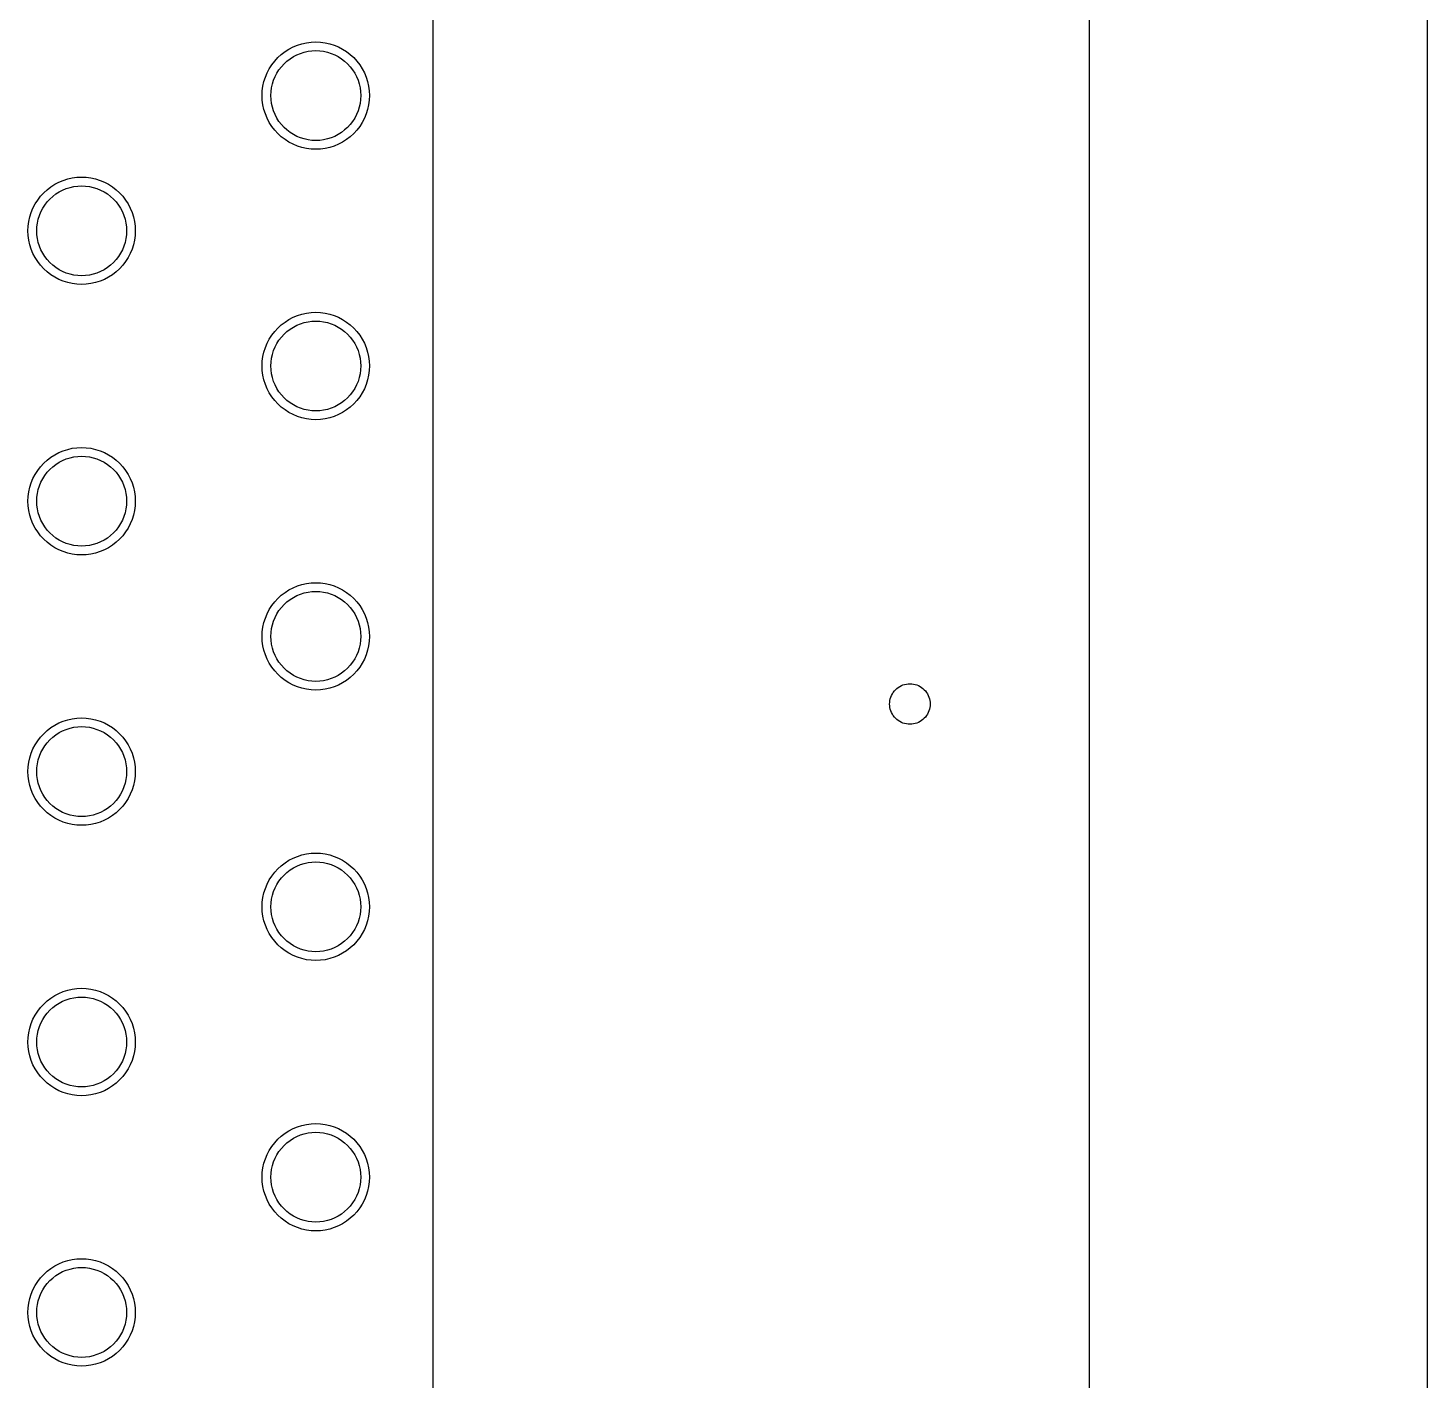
# Model space of a CAD drawing. Header units: millimetres. Extents: x 0 to 2033, y -1000001 to 3212.
# Drawn here: x 365 to 572, y 1025 to 1225 of the extents above; entities that cross this region are included whole.
import ezdxf

# ---------------------------------------------------------------- set-up
doc = ezdxf.new("R2010")
doc.units = ezdxf.units.MM
doc.layers.add('DRAWING', color=7, linetype='Continuous')

msp = doc.modelspace()

# ---------------------------------------------------------------- linework, layer by layer
at = {"layer": 'DRAWING', "linetype": 'CONTINUOUS', "true_color": 0x111111}
msp.add_line((522, 3150), (522, 320), dxfattribs=at)
at = {"layer": 'DRAWING', "linetype": 'CONTINUOUS', "true_color": 0xff6a00}
msp.add_line((572, 3150), (572, 320), dxfattribs=at)
at = {"layer": 'DRAWING', "linetype": 'CONTINUOUS', "true_color": 0x222222}
msp.add_line((424.92, 3135), (424.92, 335), dxfattribs=at)
at = {"layer": 'DRAWING', "linetype": 'CONTINUOUS', "true_color": 0xff1a1a}
for points in [[(415.54, 1215), (415.51, 1214.31), (415.42, 1213.62), (415.27, 1212.94), (415.06, 1212.28), (414.8, 1211.64), (414.48, 1211.03), (414.1, 1210.45), (413.68, 1209.9), (413.21, 1209.39), (412.7, 1208.92), (412.15, 1208.5), (411.57, 1208.12), (410.96, 1207.8), (410.32, 1207.54), (409.66, 1207.33), (408.98, 1207.18), (408.29, 1207.09), (407.6, 1207.06), (406.91, 1207.09), (406.22, 1207.18), (405.54, 1207.33), (404.88, 1207.54), (404.24, 1207.8), (403.63, 1208.12), (403.05, 1208.5), (402.5, 1208.92), (401.99, 1209.39), (401.52, 1209.9), (401.1, 1210.45), (400.72, 1211.03), (400.4, 1211.64), (400.14, 1212.28), (399.93, 1212.94), (399.78, 1213.62), (399.69, 1214.31), (399.66, 1215), (399.69, 1215.69), (399.78, 1216.38), (399.93, 1217.06), (400.14, 1217.72), (400.4, 1218.36), (400.72, 1218.97), (401.1, 1219.55), (401.52, 1220.1), (401.99, 1220.61), (402.5, 1221.08), (403.05, 1221.5), (403.63, 1221.88), (404.24, 1222.2), (404.88, 1222.46), (405.54, 1222.67), (406.22, 1222.82), (406.91, 1222.91), (407.6, 1222.94), (408.29, 1222.91), (408.98, 1222.82), (409.66, 1222.67), (410.32, 1222.46), (410.96, 1222.2), (411.57, 1221.88), (412.15, 1221.5), (412.7, 1221.08), (413.21, 1220.61), (413.68, 1220.1), (414.1, 1219.55), (414.48, 1218.97), (414.8, 1218.36), (415.06, 1217.72), (415.27, 1217.06), (415.42, 1216.38), (415.51, 1215.69), (415.54, 1215)], [(380.9, 1195), (380.87, 1194.31), (380.78, 1193.62), (380.63, 1192.94), (380.42, 1192.28), (380.16, 1191.64), (379.84, 1191.03), (379.46, 1190.45), (379.04, 1189.9), (378.57, 1189.39), (378.06, 1188.92), (377.51, 1188.5), (376.93, 1188.12), (376.32, 1187.8), (375.68, 1187.54), (375.02, 1187.33), (374.34, 1187.18), (373.65, 1187.09), (372.96, 1187.06), (372.27, 1187.09), (371.58, 1187.18), (370.9, 1187.33), (370.24, 1187.54), (369.6, 1187.8), (368.99, 1188.12), (368.41, 1188.5), (367.86, 1188.92), (367.35, 1189.39), (366.88, 1189.9), (366.46, 1190.45), (366.08, 1191.03), (365.76, 1191.64), (365.5, 1192.28), (365.29, 1192.94), (365.14, 1193.62), (365.05, 1194.31), (365.02, 1195), (365.05, 1195.69), (365.14, 1196.38), (365.29, 1197.06), (365.5, 1197.72), (365.76, 1198.36), (366.08, 1198.97), (366.46, 1199.55), (366.88, 1200.1), (367.35, 1200.61), (367.86, 1201.08), (368.41, 1201.5), (368.99, 1201.88), (369.6, 1202.2), (370.24, 1202.46), (370.9, 1202.67), (371.58, 1202.82), (372.27, 1202.91), (372.96, 1202.94), (373.65, 1202.91), (374.34, 1202.82), (375.02, 1202.67), (375.68, 1202.46), (376.32, 1202.2), (376.93, 1201.88), (377.51, 1201.5), (378.06, 1201.08), (378.57, 1200.61), (379.04, 1200.1), (379.46, 1199.55), (379.84, 1198.97), (380.16, 1198.36), (380.42, 1197.72), (380.63, 1197.06), (380.78, 1196.38), (380.87, 1195.69), (380.9, 1195)], [(415.54, 1175), (415.51, 1174.31), (415.42, 1173.62), (415.27, 1172.94), (415.06, 1172.28), (414.8, 1171.64), (414.48, 1171.03), (414.1, 1170.45), (413.68, 1169.9), (413.21, 1169.39), (412.7, 1168.92), (412.15, 1168.5), (411.57, 1168.12), (410.96, 1167.8), (410.32, 1167.54), (409.66, 1167.33), (408.98, 1167.18), (408.29, 1167.09), (407.6, 1167.06), (406.91, 1167.09), (406.22, 1167.18), (405.54, 1167.33), (404.88, 1167.54), (404.24, 1167.8), (403.63, 1168.12), (403.05, 1168.5), (402.5, 1168.92), (401.99, 1169.39), (401.52, 1169.9), (401.1, 1170.45), (400.72, 1171.03), (400.4, 1171.64), (400.14, 1172.28), (399.93, 1172.94), (399.78, 1173.62), (399.69, 1174.31), (399.66, 1175), (399.69, 1175.69), (399.78, 1176.38), (399.93, 1177.06), (400.14, 1177.72), (400.4, 1178.36), (400.72, 1178.97), (401.1, 1179.55), (401.52, 1180.1), (401.99, 1180.61), (402.5, 1181.08), (403.05, 1181.5), (403.63, 1181.88), (404.24, 1182.2), (404.88, 1182.46), (405.54, 1182.67), (406.22, 1182.82), (406.91, 1182.91), (407.6, 1182.94), (408.29, 1182.91), (408.98, 1182.82), (409.66, 1182.67), (410.32, 1182.46), (410.96, 1182.2), (411.57, 1181.88), (412.15, 1181.5), (412.7, 1181.08), (413.21, 1180.61), (413.68, 1180.1), (414.1, 1179.55), (414.48, 1178.97), (414.8, 1178.36), (415.06, 1177.72), (415.27, 1177.06), (415.42, 1176.38), (415.51, 1175.69), (415.54, 1175)], [(380.9, 1155), (380.87, 1154.31), (380.78, 1153.62), (380.63, 1152.94), (380.42, 1152.28), (380.16, 1151.64), (379.84, 1151.03), (379.46, 1150.45), (379.04, 1149.9), (378.57, 1149.39), (378.06, 1148.92), (377.51, 1148.5), (376.93, 1148.12), (376.32, 1147.8), (375.68, 1147.54), (375.02, 1147.33), (374.34, 1147.18), (373.65, 1147.09), (372.96, 1147.06), (372.27, 1147.09), (371.58, 1147.18), (370.9, 1147.33), (370.24, 1147.54), (369.6, 1147.8), (368.99, 1148.12), (368.41, 1148.5), (367.86, 1148.92), (367.35, 1149.39), (366.88, 1149.9), (366.46, 1150.45), (366.08, 1151.03), (365.76, 1151.64), (365.5, 1152.28), (365.29, 1152.94), (365.14, 1153.62), (365.05, 1154.31), (365.02, 1155), (365.05, 1155.69), (365.14, 1156.38), (365.29, 1157.06), (365.5, 1157.72), (365.76, 1158.36), (366.08, 1158.97), (366.46, 1159.55), (366.88, 1160.1), (367.35, 1160.61), (367.86, 1161.08), (368.41, 1161.5), (368.99, 1161.88), (369.6, 1162.2), (370.24, 1162.46), (370.9, 1162.67), (371.58, 1162.82), (372.27, 1162.91), (372.96, 1162.94), (373.65, 1162.91), (374.34, 1162.82), (375.02, 1162.67), (375.68, 1162.46), (376.32, 1162.2), (376.93, 1161.88), (377.51, 1161.5), (378.06, 1161.08), (378.57, 1160.61), (379.04, 1160.1), (379.46, 1159.55), (379.84, 1158.97), (380.16, 1158.36), (380.42, 1157.72), (380.63, 1157.06), (380.78, 1156.38), (380.87, 1155.69), (380.9, 1155)], [(415.54, 1135), (415.51, 1134.31), (415.42, 1133.62), (415.27, 1132.94), (415.06, 1132.28), (414.8, 1131.64), (414.48, 1131.03), (414.1, 1130.45), (413.68, 1129.9), (413.21, 1129.39), (412.7, 1128.92), (412.15, 1128.5), (411.57, 1128.12), (410.96, 1127.8), (410.32, 1127.54), (409.66, 1127.33), (408.98, 1127.18), (408.29, 1127.09), (407.6, 1127.06), (406.91, 1127.09), (406.22, 1127.18), (405.54, 1127.33), (404.88, 1127.54), (404.24, 1127.8), (403.63, 1128.12), (403.05, 1128.5), (402.5, 1128.92), (401.99, 1129.39), (401.52, 1129.9), (401.1, 1130.45), (400.72, 1131.03), (400.4, 1131.64), (400.14, 1132.28), (399.93, 1132.94), (399.78, 1133.62), (399.69, 1134.31), (399.66, 1135), (399.69, 1135.69), (399.78, 1136.38), (399.93, 1137.06), (400.14, 1137.72), (400.4, 1138.36), (400.72, 1138.97), (401.1, 1139.55), (401.52, 1140.1), (401.99, 1140.61), (402.5, 1141.08), (403.05, 1141.5), (403.63, 1141.88), (404.24, 1142.2), (404.88, 1142.46), (405.54, 1142.67), (406.22, 1142.82), (406.91, 1142.91), (407.6, 1142.94), (408.29, 1142.91), (408.98, 1142.82), (409.66, 1142.67), (410.32, 1142.46), (410.96, 1142.2), (411.57, 1141.88), (412.15, 1141.5), (412.7, 1141.08), (413.21, 1140.61), (413.68, 1140.1), (414.1, 1139.55), (414.48, 1138.97), (414.8, 1138.36), (415.06, 1137.72), (415.27, 1137.06), (415.42, 1136.38), (415.51, 1135.69), (415.54, 1135)], [(380.9, 1115), (380.87, 1114.31), (380.78, 1113.62), (380.63, 1112.94), (380.42, 1112.28), (380.16, 1111.64), (379.84, 1111.03), (379.46, 1110.45), (379.04, 1109.9), (378.57, 1109.39), (378.06, 1108.92), (377.51, 1108.5), (376.93, 1108.12), (376.32, 1107.8), (375.68, 1107.54), (375.02, 1107.33), (374.34, 1107.18), (373.65, 1107.09), (372.96, 1107.06), (372.27, 1107.09), (371.58, 1107.18), (370.9, 1107.33), (370.24, 1107.54), (369.6, 1107.8), (368.99, 1108.12), (368.41, 1108.5), (367.86, 1108.92), (367.35, 1109.39), (366.88, 1109.9), (366.46, 1110.45), (366.08, 1111.03), (365.76, 1111.64), (365.5, 1112.28), (365.29, 1112.94), (365.14, 1113.62), (365.05, 1114.31), (365.02, 1115), (365.05, 1115.69), (365.14, 1116.38), (365.29, 1117.06), (365.5, 1117.72), (365.76, 1118.36), (366.08, 1118.97), (366.46, 1119.55), (366.88, 1120.1), (367.35, 1120.61), (367.86, 1121.08), (368.41, 1121.5), (368.99, 1121.88), (369.6, 1122.2), (370.24, 1122.46), (370.9, 1122.67), (371.58, 1122.82), (372.27, 1122.91), (372.96, 1122.94), (373.65, 1122.91), (374.34, 1122.82), (375.02, 1122.67), (375.68, 1122.46), (376.32, 1122.2), (376.93, 1121.88), (377.51, 1121.5), (378.06, 1121.08), (378.57, 1120.61), (379.04, 1120.1), (379.46, 1119.55), (379.84, 1118.97), (380.16, 1118.36), (380.42, 1117.72), (380.63, 1117.06), (380.78, 1116.38), (380.87, 1115.69), (380.9, 1115)], [(415.54, 1095), (415.51, 1094.31), (415.42, 1093.62), (415.27, 1092.94), (415.06, 1092.28), (414.8, 1091.64), (414.48, 1091.03), (414.1, 1090.45), (413.68, 1089.9), (413.21, 1089.39), (412.7, 1088.92), (412.15, 1088.5), (411.57, 1088.12), (410.96, 1087.8), (410.32, 1087.54), (409.66, 1087.33), (408.98, 1087.18), (408.29, 1087.09), (407.6, 1087.06), (406.91, 1087.09), (406.22, 1087.18), (405.54, 1087.33), (404.88, 1087.54), (404.24, 1087.8), (403.63, 1088.12), (403.05, 1088.5), (402.5, 1088.92), (401.99, 1089.39), (401.52, 1089.9), (401.1, 1090.45), (400.72, 1091.03), (400.4, 1091.64), (400.14, 1092.28), (399.93, 1092.94), (399.78, 1093.62), (399.69, 1094.31), (399.66, 1095), (399.69, 1095.69), (399.78, 1096.38), (399.93, 1097.06), (400.14, 1097.72), (400.4, 1098.36), (400.72, 1098.97), (401.1, 1099.55), (401.52, 1100.1), (401.99, 1100.61), (402.5, 1101.08), (403.05, 1101.5), (403.63, 1101.88), (404.24, 1102.2), (404.88, 1102.46), (405.54, 1102.67), (406.22, 1102.82), (406.91, 1102.91), (407.6, 1102.94), (408.29, 1102.91), (408.98, 1102.82), (409.66, 1102.67), (410.32, 1102.46), (410.96, 1102.2), (411.57, 1101.88), (412.15, 1101.5), (412.7, 1101.08), (413.21, 1100.61), (413.68, 1100.1), (414.1, 1099.55), (414.48, 1098.97), (414.8, 1098.36), (415.06, 1097.72), (415.27, 1097.06), (415.42, 1096.38), (415.51, 1095.69), (415.54, 1095)], [(380.9, 1075), (380.87, 1074.31), (380.78, 1073.62), (380.63, 1072.94), (380.42, 1072.28), (380.16, 1071.64), (379.84, 1071.03), (379.46, 1070.45), (379.04, 1069.9), (378.57, 1069.39), (378.06, 1068.92), (377.51, 1068.5), (376.93, 1068.12), (376.32, 1067.8), (375.68, 1067.54), (375.02, 1067.33), (374.34, 1067.18), (373.65, 1067.09), (372.96, 1067.06), (372.27, 1067.09), (371.58, 1067.18), (370.9, 1067.33), (370.24, 1067.54), (369.6, 1067.8), (368.99, 1068.12), (368.41, 1068.5), (367.86, 1068.92), (367.35, 1069.39), (366.88, 1069.9), (366.46, 1070.45), (366.08, 1071.03), (365.76, 1071.64), (365.5, 1072.28), (365.29, 1072.94), (365.14, 1073.62), (365.05, 1074.31), (365.02, 1075), (365.05, 1075.69), (365.14, 1076.38), (365.29, 1077.06), (365.5, 1077.72), (365.76, 1078.36), (366.08, 1078.97), (366.46, 1079.55), (366.88, 1080.1), (367.35, 1080.61), (367.86, 1081.08), (368.41, 1081.5), (368.99, 1081.88), (369.6, 1082.2), (370.24, 1082.46), (370.9, 1082.67), (371.58, 1082.82), (372.27, 1082.91), (372.96, 1082.94), (373.65, 1082.91), (374.34, 1082.82), (375.02, 1082.67), (375.68, 1082.46), (376.32, 1082.2), (376.93, 1081.88), (377.51, 1081.5), (378.06, 1081.08), (378.57, 1080.61), (379.04, 1080.1), (379.46, 1079.55), (379.84, 1078.97), (380.16, 1078.36), (380.42, 1077.72), (380.63, 1077.06), (380.78, 1076.38), (380.87, 1075.69), (380.9, 1075)], [(415.54, 1055), (415.51, 1054.31), (415.42, 1053.62), (415.27, 1052.94), (415.06, 1052.28), (414.8, 1051.64), (414.48, 1051.03), (414.1, 1050.45), (413.68, 1049.9), (413.21, 1049.39), (412.7, 1048.92), (412.15, 1048.5), (411.57, 1048.12), (410.96, 1047.8), (410.32, 1047.54), (409.66, 1047.33), (408.98, 1047.18), (408.29, 1047.09), (407.6, 1047.06), (406.91, 1047.09), (406.22, 1047.18), (405.54, 1047.33), (404.88, 1047.54), (404.24, 1047.8), (403.63, 1048.12), (403.05, 1048.5), (402.5, 1048.92), (401.99, 1049.39), (401.52, 1049.9), (401.1, 1050.45), (400.72, 1051.03), (400.4, 1051.64), (400.14, 1052.28), (399.93, 1052.94), (399.78, 1053.62), (399.69, 1054.31), (399.66, 1055), (399.69, 1055.69), (399.78, 1056.38), (399.93, 1057.06), (400.14, 1057.72), (400.4, 1058.36), (400.72, 1058.97), (401.1, 1059.55), (401.52, 1060.1), (401.99, 1060.61), (402.5, 1061.08), (403.05, 1061.5), (403.63, 1061.88), (404.24, 1062.2), (404.88, 1062.46), (405.54, 1062.67), (406.22, 1062.82), (406.91, 1062.91), (407.6, 1062.94), (408.29, 1062.91), (408.98, 1062.82), (409.66, 1062.67), (410.32, 1062.46), (410.96, 1062.2), (411.57, 1061.88), (412.15, 1061.5), (412.7, 1061.08), (413.21, 1060.61), (413.68, 1060.1), (414.1, 1059.55), (414.48, 1058.97), (414.8, 1058.36), (415.06, 1057.72), (415.27, 1057.06), (415.42, 1056.38), (415.51, 1055.69), (415.54, 1055)], [(380.9, 1035), (380.87, 1034.31), (380.78, 1033.62), (380.63, 1032.94), (380.42, 1032.28), (380.16, 1031.64), (379.84, 1031.03), (379.46, 1030.45), (379.04, 1029.9), (378.57, 1029.39), (378.06, 1028.92), (377.51, 1028.5), (376.93, 1028.12), (376.32, 1027.8), (375.68, 1027.54), (375.02, 1027.33), (374.34, 1027.18), (373.65, 1027.09), (372.96, 1027.06), (372.27, 1027.09), (371.58, 1027.18), (370.9, 1027.33), (370.24, 1027.54), (369.6, 1027.8), (368.99, 1028.12), (368.41, 1028.5), (367.86, 1028.92), (367.35, 1029.39), (366.88, 1029.9), (366.46, 1030.45), (366.08, 1031.03), (365.76, 1031.64), (365.5, 1032.28), (365.29, 1032.94), (365.14, 1033.62), (365.05, 1034.31), (365.02, 1035), (365.05, 1035.69), (365.14, 1036.38), (365.29, 1037.06), (365.5, 1037.72), (365.76, 1038.36), (366.08, 1038.97), (366.46, 1039.55), (366.88, 1040.1), (367.35, 1040.61), (367.86, 1041.08), (368.41, 1041.5), (368.99, 1041.88), (369.6, 1042.2), (370.24, 1042.46), (370.9, 1042.67), (371.58, 1042.82), (372.27, 1042.91), (372.96, 1042.94), (373.65, 1042.91), (374.34, 1042.82), (375.02, 1042.67), (375.68, 1042.46), (376.32, 1042.2), (376.93, 1041.88), (377.51, 1041.5), (378.06, 1041.08), (378.57, 1040.61), (379.04, 1040.1), (379.46, 1039.55), (379.84, 1038.97), (380.16, 1038.36), (380.42, 1037.72), (380.63, 1037.06), (380.78, 1036.38), (380.87, 1035.69), (380.9, 1035)]]:
    msp.add_lwpolyline(points, close=True, dxfattribs=at)
at = {"layer": 'DRAWING', "linetype": 'CONTINUOUS', "true_color": 0x111111}
for points in [[(414.25, 1215), (414.22, 1214.42), (414.15, 1213.85), (414.02, 1213.28), (413.85, 1212.73), (413.63, 1212.19), (413.36, 1211.67), (413.05, 1211.19), (412.69, 1210.73), (412.3, 1210.3), (411.87, 1209.91), (411.41, 1209.55), (410.93, 1209.24), (410.41, 1208.97), (409.87, 1208.75), (409.32, 1208.58), (408.75, 1208.45), (408.18, 1208.38), (407.6, 1208.35), (407.02, 1208.38), (406.45, 1208.45), (405.88, 1208.58), (405.33, 1208.75), (404.79, 1208.97), (404.28, 1209.24), (403.79, 1209.55), (403.33, 1209.91), (402.9, 1210.3), (402.51, 1210.73), (402.15, 1211.19), (401.84, 1211.67), (401.57, 1212.19), (401.35, 1212.73), (401.18, 1213.28), (401.05, 1213.85), (400.98, 1214.42), (400.95, 1215), (400.98, 1215.58), (401.05, 1216.15), (401.18, 1216.72), (401.35, 1217.27), (401.57, 1217.81), (401.84, 1218.33), (402.15, 1218.81), (402.51, 1219.27), (402.9, 1219.7), (403.33, 1220.09), (403.79, 1220.45), (404.28, 1220.76), (404.79, 1221.03), (405.33, 1221.25), (405.88, 1221.42), (406.45, 1221.55), (407.02, 1221.62), (407.6, 1221.65), (408.18, 1221.62), (408.75, 1221.55), (409.32, 1221.42), (409.87, 1221.25), (410.41, 1221.03), (410.93, 1220.76), (411.41, 1220.45), (411.87, 1220.09), (412.3, 1219.7), (412.69, 1219.27), (413.05, 1218.81), (413.36, 1218.33), (413.63, 1217.81), (413.85, 1217.27), (414.02, 1216.72), (414.15, 1216.15), (414.22, 1215.58), (414.25, 1215)], [(379.61, 1195), (379.58, 1194.42), (379.51, 1193.85), (379.38, 1193.28), (379.21, 1192.73), (378.99, 1192.19), (378.72, 1191.67), (378.41, 1191.19), (378.05, 1190.73), (377.66, 1190.3), (377.23, 1189.91), (376.77, 1189.55), (376.29, 1189.24), (375.77, 1188.97), (375.23, 1188.75), (374.68, 1188.58), (374.11, 1188.45), (373.54, 1188.38), (372.96, 1188.35), (372.38, 1188.38), (371.81, 1188.45), (371.24, 1188.58), (370.69, 1188.75), (370.15, 1188.97), (369.64, 1189.24), (369.15, 1189.55), (368.69, 1189.91), (368.26, 1190.3), (367.87, 1190.73), (367.51, 1191.19), (367.2, 1191.67), (366.93, 1192.19), (366.71, 1192.73), (366.54, 1193.28), (366.41, 1193.85), (366.34, 1194.42), (366.31, 1195), (366.34, 1195.58), (366.41, 1196.15), (366.54, 1196.72), (366.71, 1197.27), (366.93, 1197.81), (367.2, 1198.33), (367.51, 1198.81), (367.87, 1199.27), (368.26, 1199.7), (368.69, 1200.09), (369.15, 1200.45), (369.64, 1200.76), (370.15, 1201.03), (370.69, 1201.25), (371.24, 1201.42), (371.81, 1201.55), (372.38, 1201.62), (372.96, 1201.65), (373.54, 1201.62), (374.11, 1201.55), (374.68, 1201.42), (375.23, 1201.25), (375.77, 1201.03), (376.29, 1200.76), (376.77, 1200.45), (377.23, 1200.09), (377.66, 1199.7), (378.05, 1199.27), (378.41, 1198.81), (378.72, 1198.33), (378.99, 1197.81), (379.21, 1197.27), (379.38, 1196.72), (379.51, 1196.15), (379.58, 1195.58), (379.61, 1195)], [(414.25, 1175), (414.22, 1174.42), (414.15, 1173.85), (414.02, 1173.28), (413.85, 1172.73), (413.63, 1172.19), (413.36, 1171.68), (413.05, 1171.19), (412.69, 1170.73), (412.3, 1170.3), (411.87, 1169.91), (411.41, 1169.55), (410.93, 1169.24), (410.41, 1168.97), (409.87, 1168.75), (409.32, 1168.58), (408.75, 1168.45), (408.18, 1168.38), (407.6, 1168.35), (407.02, 1168.38), (406.45, 1168.45), (405.88, 1168.58), (405.33, 1168.75), (404.79, 1168.97), (404.28, 1169.24), (403.79, 1169.55), (403.33, 1169.91), (402.9, 1170.3), (402.51, 1170.73), (402.15, 1171.19), (401.84, 1171.68), (401.57, 1172.19), (401.35, 1172.73), (401.18, 1173.28), (401.05, 1173.85), (400.98, 1174.42), (400.95, 1175), (400.98, 1175.58), (401.05, 1176.15), (401.18, 1176.72), (401.35, 1177.27), (401.57, 1177.81), (401.84, 1178.32), (402.15, 1178.81), (402.51, 1179.27), (402.9, 1179.7), (403.33, 1180.09), (403.79, 1180.45), (404.28, 1180.76), (404.79, 1181.03), (405.33, 1181.25), (405.88, 1181.42), (406.45, 1181.55), (407.02, 1181.62), (407.6, 1181.65), (408.18, 1181.62), (408.75, 1181.55), (409.32, 1181.42), (409.87, 1181.25), (410.41, 1181.03), (410.93, 1180.76), (411.41, 1180.45), (411.87, 1180.09), (412.3, 1179.7), (412.69, 1179.27), (413.05, 1178.81), (413.36, 1178.32), (413.63, 1177.81), (413.85, 1177.27), (414.02, 1176.72), (414.15, 1176.15), (414.22, 1175.58), (414.25, 1175)], [(379.61, 1155), (379.58, 1154.42), (379.51, 1153.85), (379.38, 1153.28), (379.21, 1152.73), (378.99, 1152.19), (378.72, 1151.68), (378.41, 1151.19), (378.05, 1150.73), (377.66, 1150.3), (377.23, 1149.91), (376.77, 1149.55), (376.29, 1149.24), (375.77, 1148.97), (375.23, 1148.75), (374.68, 1148.58), (374.11, 1148.45), (373.54, 1148.38), (372.96, 1148.35), (372.38, 1148.38), (371.81, 1148.45), (371.24, 1148.58), (370.69, 1148.75), (370.15, 1148.97), (369.64, 1149.24), (369.15, 1149.55), (368.69, 1149.91), (368.26, 1150.3), (367.87, 1150.73), (367.51, 1151.19), (367.2, 1151.68), (366.93, 1152.19), (366.71, 1152.73), (366.54, 1153.28), (366.41, 1153.85), (366.34, 1154.42), (366.31, 1155), (366.34, 1155.58), (366.41, 1156.15), (366.54, 1156.72), (366.71, 1157.27), (366.93, 1157.81), (367.2, 1158.32), (367.51, 1158.81), (367.87, 1159.27), (368.26, 1159.7), (368.69, 1160.09), (369.15, 1160.45), (369.64, 1160.76), (370.15, 1161.03), (370.69, 1161.25), (371.24, 1161.42), (371.81, 1161.55), (372.38, 1161.62), (372.96, 1161.65), (373.54, 1161.62), (374.11, 1161.55), (374.68, 1161.42), (375.23, 1161.25), (375.77, 1161.03), (376.29, 1160.76), (376.77, 1160.45), (377.23, 1160.09), (377.66, 1159.7), (378.05, 1159.27), (378.41, 1158.81), (378.72, 1158.32), (378.99, 1157.81), (379.21, 1157.27), (379.38, 1156.72), (379.51, 1156.15), (379.58, 1155.58), (379.61, 1155)], [(414.25, 1135), (414.22, 1134.42), (414.15, 1133.85), (414.02, 1133.28), (413.85, 1132.73), (413.63, 1132.19), (413.36, 1131.68), (413.05, 1131.19), (412.69, 1130.73), (412.3, 1130.3), (411.87, 1129.91), (411.41, 1129.55), (410.93, 1129.24), (410.41, 1128.97), (409.87, 1128.75), (409.32, 1128.58), (408.75, 1128.45), (408.18, 1128.38), (407.6, 1128.35), (407.02, 1128.38), (406.45, 1128.45), (405.88, 1128.58), (405.33, 1128.75), (404.79, 1128.97), (404.28, 1129.24), (403.79, 1129.55), (403.33, 1129.91), (402.9, 1130.3), (402.51, 1130.73), (402.15, 1131.19), (401.84, 1131.68), (401.57, 1132.19), (401.35, 1132.73), (401.18, 1133.28), (401.05, 1133.85), (400.98, 1134.42), (400.95, 1135), (400.98, 1135.58), (401.05, 1136.15), (401.18, 1136.72), (401.35, 1137.27), (401.57, 1137.81), (401.84, 1138.32), (402.15, 1138.81), (402.51, 1139.27), (402.9, 1139.7), (403.33, 1140.09), (403.79, 1140.45), (404.28, 1140.76), (404.79, 1141.03), (405.33, 1141.25), (405.88, 1141.42), (406.45, 1141.55), (407.02, 1141.62), (407.6, 1141.65), (408.18, 1141.62), (408.75, 1141.55), (409.32, 1141.42), (409.87, 1141.25), (410.41, 1141.03), (410.93, 1140.76), (411.41, 1140.45), (411.87, 1140.09), (412.3, 1139.7), (412.69, 1139.27), (413.05, 1138.81), (413.36, 1138.32), (413.63, 1137.81), (413.85, 1137.27), (414.02, 1136.72), (414.15, 1136.15), (414.22, 1135.58), (414.25, 1135)], [(498.5, 1125), (498.49, 1124.74), (498.45, 1124.48), (498.4, 1124.22), (498.32, 1123.97), (498.22, 1123.73), (498.1, 1123.5), (497.96, 1123.28), (497.8, 1123.07), (497.62, 1122.88), (497.43, 1122.7), (497.22, 1122.54), (497, 1122.4), (496.77, 1122.28), (496.53, 1122.18), (496.28, 1122.1), (496.02, 1122.05), (495.76, 1122.01), (495.5, 1122), (495.24, 1122.01), (494.98, 1122.05), (494.72, 1122.1), (494.47, 1122.18), (494.23, 1122.28), (494, 1122.4), (493.78, 1122.54), (493.57, 1122.7), (493.38, 1122.88), (493.2, 1123.07), (493.04, 1123.28), (492.9, 1123.5), (492.78, 1123.73), (492.68, 1123.97), (492.6, 1124.22), (492.55, 1124.48), (492.51, 1124.74), (492.5, 1125), (492.51, 1125.26), (492.55, 1125.52), (492.6, 1125.78), (492.68, 1126.03), (492.78, 1126.27), (492.9, 1126.5), (493.04, 1126.72), (493.2, 1126.93), (493.38, 1127.12), (493.57, 1127.3), (493.78, 1127.46), (494, 1127.6), (494.23, 1127.72), (494.47, 1127.82), (494.72, 1127.9), (494.98, 1127.95), (495.24, 1127.99), (495.5, 1128), (495.76, 1127.99), (496.02, 1127.95), (496.28, 1127.9), (496.53, 1127.82), (496.77, 1127.72), (497, 1127.6), (497.22, 1127.46), (497.43, 1127.3), (497.62, 1127.12), (497.8, 1126.93), (497.96, 1126.72), (498.1, 1126.5), (498.22, 1126.27), (498.32, 1126.03), (498.4, 1125.78), (498.45, 1125.52), (498.49, 1125.26), (498.5, 1125)], [(379.61, 1115), (379.58, 1114.42), (379.51, 1113.85), (379.38, 1113.28), (379.21, 1112.73), (378.99, 1112.19), (378.72, 1111.68), (378.41, 1111.19), (378.05, 1110.73), (377.66, 1110.3), (377.23, 1109.91), (376.77, 1109.55), (376.29, 1109.24), (375.77, 1108.97), (375.23, 1108.75), (374.68, 1108.58), (374.11, 1108.45), (373.54, 1108.38), (372.96, 1108.35), (372.38, 1108.38), (371.81, 1108.45), (371.24, 1108.58), (370.69, 1108.75), (370.15, 1108.97), (369.64, 1109.24), (369.15, 1109.55), (368.69, 1109.91), (368.26, 1110.3), (367.87, 1110.73), (367.51, 1111.19), (367.2, 1111.68), (366.93, 1112.19), (366.71, 1112.73), (366.54, 1113.28), (366.41, 1113.85), (366.34, 1114.42), (366.31, 1115), (366.34, 1115.58), (366.41, 1116.15), (366.54, 1116.72), (366.71, 1117.27), (366.93, 1117.81), (367.2, 1118.32), (367.51, 1118.81), (367.87, 1119.27), (368.26, 1119.7), (368.69, 1120.09), (369.15, 1120.45), (369.64, 1120.76), (370.15, 1121.03), (370.69, 1121.25), (371.24, 1121.42), (371.81, 1121.55), (372.38, 1121.62), (372.96, 1121.65), (373.54, 1121.62), (374.11, 1121.55), (374.68, 1121.42), (375.23, 1121.25), (375.77, 1121.03), (376.29, 1120.76), (376.77, 1120.45), (377.23, 1120.09), (377.66, 1119.7), (378.05, 1119.27), (378.41, 1118.81), (378.72, 1118.32), (378.99, 1117.81), (379.21, 1117.27), (379.38, 1116.72), (379.51, 1116.15), (379.58, 1115.58), (379.61, 1115)], [(414.25, 1095), (414.22, 1094.42), (414.15, 1093.85), (414.02, 1093.28), (413.85, 1092.73), (413.63, 1092.19), (413.36, 1091.68), (413.05, 1091.19), (412.69, 1090.73), (412.3, 1090.3), (411.87, 1089.91), (411.41, 1089.55), (410.93, 1089.24), (410.41, 1088.97), (409.87, 1088.75), (409.32, 1088.58), (408.75, 1088.45), (408.18, 1088.38), (407.6, 1088.35), (407.02, 1088.38), (406.45, 1088.45), (405.88, 1088.58), (405.33, 1088.75), (404.79, 1088.97), (404.28, 1089.24), (403.79, 1089.55), (403.33, 1089.91), (402.9, 1090.3), (402.51, 1090.73), (402.15, 1091.19), (401.84, 1091.68), (401.57, 1092.19), (401.35, 1092.73), (401.18, 1093.28), (401.05, 1093.85), (400.98, 1094.42), (400.95, 1095), (400.98, 1095.58), (401.05, 1096.15), (401.18, 1096.72), (401.35, 1097.27), (401.57, 1097.81), (401.84, 1098.32), (402.15, 1098.81), (402.51, 1099.27), (402.9, 1099.7), (403.33, 1100.09), (403.79, 1100.45), (404.28, 1100.76), (404.79, 1101.03), (405.33, 1101.25), (405.88, 1101.42), (406.45, 1101.55), (407.02, 1101.62), (407.6, 1101.65), (408.18, 1101.62), (408.75, 1101.55), (409.32, 1101.42), (409.87, 1101.25), (410.41, 1101.03), (410.93, 1100.76), (411.41, 1100.45), (411.87, 1100.09), (412.3, 1099.7), (412.69, 1099.27), (413.05, 1098.81), (413.36, 1098.32), (413.63, 1097.81), (413.85, 1097.27), (414.02, 1096.72), (414.15, 1096.15), (414.22, 1095.58), (414.25, 1095)], [(379.61, 1075), (379.58, 1074.42), (379.51, 1073.85), (379.38, 1073.28), (379.21, 1072.73), (378.99, 1072.19), (378.72, 1071.68), (378.41, 1071.19), (378.05, 1070.73), (377.66, 1070.3), (377.23, 1069.91), (376.77, 1069.55), (376.29, 1069.24), (375.77, 1068.97), (375.23, 1068.75), (374.68, 1068.58), (374.11, 1068.45), (373.54, 1068.38), (372.96, 1068.35), (372.38, 1068.38), (371.81, 1068.45), (371.24, 1068.58), (370.69, 1068.75), (370.15, 1068.97), (369.64, 1069.24), (369.15, 1069.55), (368.69, 1069.91), (368.26, 1070.3), (367.87, 1070.73), (367.51, 1071.19), (367.2, 1071.68), (366.93, 1072.19), (366.71, 1072.73), (366.54, 1073.28), (366.41, 1073.85), (366.34, 1074.42), (366.31, 1075), (366.34, 1075.58), (366.41, 1076.15), (366.54, 1076.72), (366.71, 1077.27), (366.93, 1077.81), (367.2, 1078.32), (367.51, 1078.81), (367.87, 1079.27), (368.26, 1079.7), (368.69, 1080.09), (369.15, 1080.45), (369.64, 1080.76), (370.15, 1081.03), (370.69, 1081.25), (371.24, 1081.42), (371.81, 1081.55), (372.38, 1081.62), (372.96, 1081.65), (373.54, 1081.62), (374.11, 1081.55), (374.68, 1081.42), (375.23, 1081.25), (375.77, 1081.03), (376.29, 1080.76), (376.77, 1080.45), (377.23, 1080.09), (377.66, 1079.7), (378.05, 1079.27), (378.41, 1078.81), (378.72, 1078.32), (378.99, 1077.81), (379.21, 1077.27), (379.38, 1076.72), (379.51, 1076.15), (379.58, 1075.58), (379.61, 1075)], [(414.25, 1055), (414.22, 1054.42), (414.15, 1053.85), (414.02, 1053.28), (413.85, 1052.73), (413.63, 1052.19), (413.36, 1051.68), (413.05, 1051.19), (412.69, 1050.73), (412.3, 1050.3), (411.87, 1049.91), (411.41, 1049.55), (410.93, 1049.24), (410.41, 1048.97), (409.87, 1048.75), (409.32, 1048.58), (408.75, 1048.45), (408.18, 1048.38), (407.6, 1048.35), (407.02, 1048.38), (406.45, 1048.45), (405.88, 1048.58), (405.33, 1048.75), (404.79, 1048.97), (404.28, 1049.24), (403.79, 1049.55), (403.33, 1049.91), (402.9, 1050.3), (402.51, 1050.73), (402.15, 1051.19), (401.84, 1051.68), (401.57, 1052.19), (401.35, 1052.73), (401.18, 1053.28), (401.05, 1053.85), (400.98, 1054.42), (400.95, 1055), (400.98, 1055.58), (401.05, 1056.15), (401.18, 1056.72), (401.35, 1057.27), (401.57, 1057.81), (401.84, 1058.32), (402.15, 1058.81), (402.51, 1059.27), (402.9, 1059.7), (403.33, 1060.09), (403.79, 1060.45), (404.28, 1060.76), (404.79, 1061.03), (405.33, 1061.25), (405.88, 1061.42), (406.45, 1061.55), (407.02, 1061.62), (407.6, 1061.65), (408.18, 1061.62), (408.75, 1061.55), (409.32, 1061.42), (409.87, 1061.25), (410.41, 1061.03), (410.93, 1060.76), (411.41, 1060.45), (411.87, 1060.09), (412.3, 1059.7), (412.69, 1059.27), (413.05, 1058.81), (413.36, 1058.32), (413.63, 1057.81), (413.85, 1057.27), (414.02, 1056.72), (414.15, 1056.15), (414.22, 1055.58), (414.25, 1055)], [(379.61, 1035), (379.58, 1034.42), (379.51, 1033.85), (379.38, 1033.28), (379.21, 1032.73), (378.99, 1032.19), (378.72, 1031.68), (378.41, 1031.19), (378.05, 1030.73), (377.66, 1030.3), (377.23, 1029.91), (376.77, 1029.55), (376.29, 1029.24), (375.77, 1028.97), (375.23, 1028.75), (374.68, 1028.58), (374.11, 1028.45), (373.54, 1028.38), (372.96, 1028.35), (372.38, 1028.38), (371.81, 1028.45), (371.24, 1028.58), (370.69, 1028.75), (370.15, 1028.97), (369.64, 1029.24), (369.15, 1029.55), (368.69, 1029.91), (368.26, 1030.3), (367.87, 1030.73), (367.51, 1031.19), (367.2, 1031.68), (366.93, 1032.19), (366.71, 1032.73), (366.54, 1033.28), (366.41, 1033.85), (366.34, 1034.42), (366.31, 1035), (366.34, 1035.58), (366.41, 1036.15), (366.54, 1036.72), (366.71, 1037.27), (366.93, 1037.81), (367.2, 1038.32), (367.51, 1038.81), (367.87, 1039.27), (368.26, 1039.7), (368.69, 1040.09), (369.15, 1040.45), (369.64, 1040.76), (370.15, 1041.03), (370.69, 1041.25), (371.24, 1041.42), (371.81, 1041.55), (372.38, 1041.62), (372.96, 1041.65), (373.54, 1041.62), (374.11, 1041.55), (374.68, 1041.42), (375.23, 1041.25), (375.77, 1041.03), (376.29, 1040.76), (376.77, 1040.45), (377.23, 1040.09), (377.66, 1039.7), (378.05, 1039.27), (378.41, 1038.81), (378.72, 1038.32), (378.99, 1037.81), (379.21, 1037.27), (379.38, 1036.72), (379.51, 1036.15), (379.58, 1035.58), (379.61, 1035)]]:
    msp.add_lwpolyline(points, close=True, dxfattribs=at)

doc.saveas('drawing.dxf')
